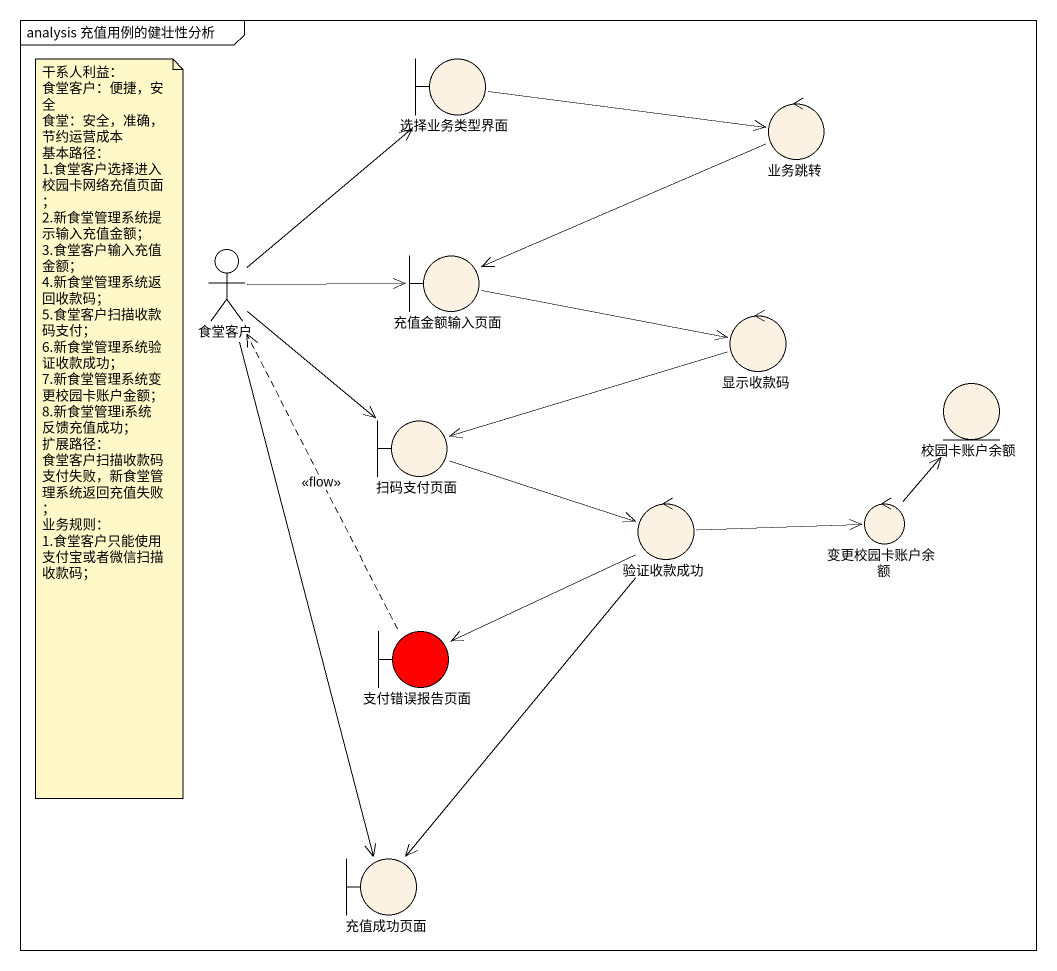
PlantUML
@startuml
mainframe analysis 充值用例的健壮性分析
boundary 选择业务类型界面 #FCF2E3
control 业务跳转 #FCF2E3
actor 食堂客户
boundary 充值金额输入页面 #FCF2E3
control 显示收款码 #FCF2E3
entity 校园卡账户余额 #FCF2E3
boundary 扫码支付页面 #FCF2E3
control 验证收款成功 #FCF2E3
control 变更校园卡账户余额 #FCF2E3
boundary 支付错误报告页面 #FF0000
boundary 充值成功页面 #FCF2E3
选择业务类型界面 -right-> 业务跳转
业务跳转 -left-> 充值金额输入页面
食堂客户 -up-> 选择业务类型界面
食堂客户 -right-> 充值金额输入页面
食堂客户 --> 扫码支付页面
食堂客户 --> 充值成功页面
充值金额输入页面 -right-> 显示收款码
显示收款码 -left-> 扫码支付页面
扫码支付页面 -right-> 验证收款成功
验证收款成功 -right-> 变更校园卡账户余额
验证收款成功 --> 支付错误报告页面
验证收款成功 --> 充值成功页面
变更校园卡账户余额 -up-> 校园卡账户余额
支付错误报告页面 .up.> 食堂客户 : <<flow>>
note as N1
  干系人利益：
  食堂客户：便捷，安全
  食堂：安全，准确，节约运营成本
  基本路径：
  1.食堂客户选择进入校园卡网络充值页面；
  2.新食堂管理系统提示输入充值金额；
  3.食堂客户输入充值金额；
  4.新食堂管理系统返回收款码；
  5.食堂客户扫描收款码支付；
  6.新食堂管理系统验证收款成功；
  7.新食堂管理系统变更校园卡账户金额；
  8.新食堂管理i系统反馈充值成功；
  扩展路径：
  食堂客户扫描收款码支付失败，新食堂管理系统返回充值失败；
  业务规则：
  1.食堂客户只能使用支付宝或者微信扫描收款码；
end note
@enduml
